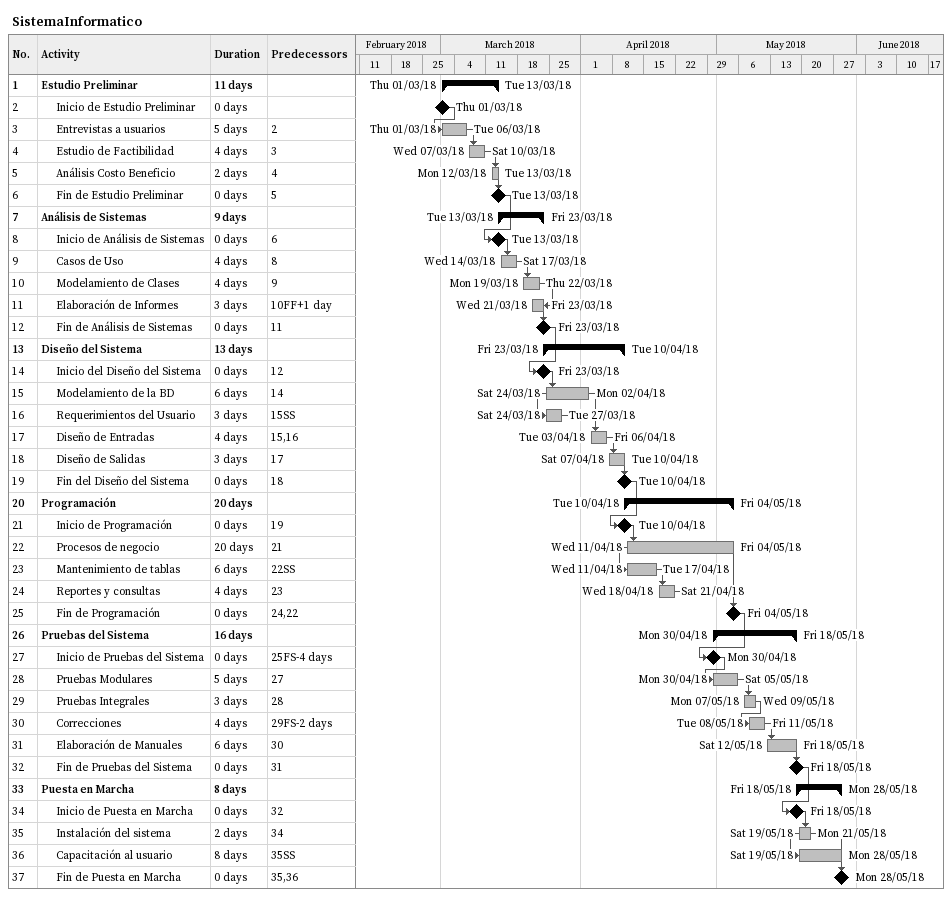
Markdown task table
SistemaInformatico

| ID | Level | Task | Duration | Start | Finish | Predecessors |
|---|---|---|---|---|---|---|
| 1 | 1 | **Estudio Preliminar** | 11d | 2018-03-01 | 2018-03-13 |  |
| 2 | 2 | Inicio de Estudio Preliminar | 0d | 2018-03-01 | 2018-03-01 |  |
| 3 | 2 | Entrevistas a usuarios | 5d | 2018-03-01 | 2018-03-06 | 2 |
| 4 | 2 | Estudio de Factibilidad | 4d | 2018-03-07 | 2018-03-10 | 3 |
| 5 | 2 | Análisis Costo Beneficio | 2d | 2018-03-12 | 2018-03-13 | 4 |
| 6 | 2 | Fin de Estudio Preliminar | 0d | 2018-03-13 | 2018-03-13 | 5 |
| 7 | 1 | **Análisis de Sistemas** | 9d | 2018-03-13 | 2018-03-23 |  |
| 8 | 2 | Inicio de Análisis de Sistemas | 0d | 2018-03-13 | 2018-03-13 | 6 |
| 9 | 2 | Casos de Uso | 4d | 2018-03-14 | 2018-03-17 | 8 |
| 10 | 2 | Modelamiento de Clases | 4d | 2018-03-19 | 2018-03-22 | 9 |
| 11 | 2 | Elaboración de Informes | 3d | 2018-03-21 | 2018-03-23 | 10FF+1d |
| 12 | 2 | Fin de Análisis de Sistemas | 0d | 2018-03-23 | 2018-03-23 | 11 |
| 13 | 1 | **Diseño del Sistema** | 13d | 2018-03-23 | 2018-04-10 |  |
| 14 | 2 | Inicio del Diseño del Sistema | 0d | 2018-03-23 | 2018-03-23 | 12 |
| 15 | 2 | Modelamiento de la BD | 6d | 2018-03-24 | 2018-04-02 | 14 |
| 16 | 2 | Requerimientos del Usuario | 3d | 2018-03-24 | 2018-03-27 | 15SS |
| 17 | 2 | Diseño de Entradas | 4d | 2018-04-03 | 2018-04-06 | 15, 16 |
| 18 | 2 | Diseño de Salidas | 3d | 2018-04-07 | 2018-04-10 | 17 |
| 19 | 2 | Fin del Diseño del Sistema | 0d | 2018-04-10 | 2018-04-10 | 18 |
| 20 | 1 | **Programación** | 20d | 2018-04-10 | 2018-05-04 |  |
| 21 | 2 | Inicio de Programación | 0d | 2018-04-10 | 2018-04-10 | 19 |
| 22 | 2 | Procesos de negocio | 20d | 2018-04-11 | 2018-05-04 | 21 |
| 23 | 2 | Mantenimiento de tablas | 6d | 2018-04-11 | 2018-04-17 | 22SS |
| 24 | 2 | Reportes y consultas | 4d | 2018-04-18 | 2018-04-21 | 23 |
| 25 | 2 | Fin de Programación | 0d | 2018-05-04 | 2018-05-04 | 24, 22 |
| 26 | 1 | **Pruebas del Sistema** | 16d | 2018-04-30 | 2018-05-18 |  |
| 27 | 2 | Inicio de Pruebas del Sistema | 0d | 2018-04-30 | 2018-04-30 | 25FS-4d |
| 28 | 2 | Pruebas Modulares | 5d | 2018-04-30 | 2018-05-05 | 27 |
| 29 | 2 | Pruebas Integrales | 3d | 2018-05-07 | 2018-05-09 | 28 |
| 30 | 2 | Correcciones | 4d | 2018-05-08 | 2018-05-11 | 29FS-2d |
| 31 | 2 | Elaboración de Manuales | 6d | 2018-05-12 | 2018-05-18 | 30 |
| 32 | 2 | Fin de Pruebas del Sistema | 0d | 2018-05-18 | 2018-05-18 | 31 |
| 33 | 1 | **Puesta en Marcha** | 8d | 2018-05-18 | 2018-05-28 |  |
| 34 | 2 | Inicio de Puesta en Marcha | 0d | 2018-05-18 | 2018-05-18 | 32 |
| 35 | 2 | Instalación del sistema | 2d | 2018-05-19 | 2018-05-21 | 34 |
| 36 | 2 | Capacitación al usuario | 8d | 2018-05-19 | 2018-05-28 | 35SS |
| 37 | 2 | Fin de Puesta en Marcha | 0d | 2018-05-28 | 2018-05-28 | 35, 36 |
